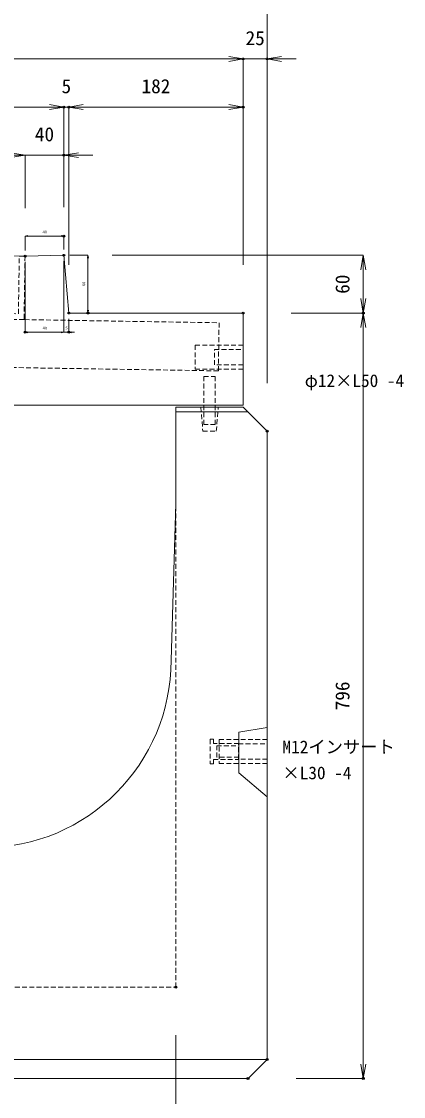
# Model space of a CAD drawing. Units: millimetres, scale not verified. Extents: x -1945 to 1945, y -1141 to 1699.
# Drawn here: x -1242 to -845, y -499 to 619 of the extents above; entities that cross this region are included whole.
import ezdxf
from ezdxf.enums import TextEntityAlignment as Align

# ---------------------------------------------------------------- set-up
doc = ezdxf.new("R2010")
doc.units = ezdxf.units.MM
doc.header["$LTSCALE"] = 10
doc.header["$PDMODE"] = 32
doc.header["$PDSIZE"] = 2
doc.linetypes.add('USER1', pattern=[0.75, 0.5, -0.25])
for name, color, linetype, lineweight in [('0-3_KIJUN', 7, 'USER1', 18), ('0-5_SUNPO_S10', 3, 'Continuous', 18), ('0-6_SUNPO_S2', 3, 'Continuous', 18), ('0-9__0-0_0', 7, 'Continuous', 18)]:
    doc.layers.add(name, color=color, linetype=linetype, lineweight=lineweight)
doc.layers.add('0-A__0-2_DEFPOINTS', color=7, linetype='Continuous')
doc.styles.add('ＭＳ ゴシック', font='')
doc.styles.get('ＭＳ ゴシック').set_extended_font_data('MS Gothic')

# ---------------------------------------------------------------- blocks, each defined once
blk = doc.blocks.new('_OPEN')
at = {"layer": '0-9__0-0_0'}
blk.add_line((0, 0), (-1, 0), dxfattribs=at)
blk.add_lwpolyline([(-1, 0.1667), (0, 0), (-1, -0.1667)], dxfattribs=at)
blk = doc.blocks.new('_D4')
at = {"layer": '0-5_SUNPO_S10'}
for p, q in [((463.34, 984.64), (463.34, 839.64)), ((863.34, 984.64), (863.34, 839.64)), ((478.34, 839.64), (848.34, 839.64))]:
    blk.add_line(p, q, dxfattribs=at)
at = {"layer": '0-A__0-2_DEFPOINTS'}
for p in [(463.34, 1034.64), (863.34, 1034.64), (863.34, 839.64)]:
    blk.add_point(p, dxfattribs=at)
at = {"layer": '0-5_SUNPO_S10', "xscale": 15, "yscale": 15, "rotation": 180}
blk.add_blockref('_OPEN', (463.34, 839.64), dxfattribs=at)
at = {"layer": '0-5_SUNPO_S10', "xscale": 15, "yscale": 15}
blk.add_blockref('_OPEN', (863.34, 839.64), dxfattribs=at)
at = {"layer": '0-5_SUNPO_S10', "color": 7, "style": 'ＭＳ ゴシック'}
blk.add_text('400', height=14.66, dxfattribs=at).set_placement((648.34, 849.64), align=Align.BOTTOM_LEFT)
blk = doc.blocks.new('_D5')
at = {"layer": '0-5_SUNPO_S10'}
for p, q in [((863.34, 984.64), (863.34, 839.64)), ((958.34, 909.64), (958.34, 839.64)), ((878.34, 839.64), (943.34, 839.64))]:
    blk.add_line(p, q, dxfattribs=at)
at = {"layer": '0-A__0-2_DEFPOINTS'}
for p in [(863.34, 1034.64), (958.34, 959.64), (958.34, 839.64)]:
    blk.add_point(p, dxfattribs=at)
at = {"layer": '0-5_SUNPO_S10', "xscale": 15, "yscale": 15, "rotation": 180}
blk.add_blockref('_OPEN', (863.34, 839.64), dxfattribs=at)
at = {"layer": '0-5_SUNPO_S10', "xscale": 15, "yscale": 15}
blk.add_blockref('_OPEN', (958.34, 839.64), dxfattribs=at)
at = {"layer": '0-5_SUNPO_S10', "color": 7, "style": 'ＭＳ ゴシック'}
blk.add_text('95', height=14.66, dxfattribs=at).set_placement((900.84, 849.64), align=Align.BOTTOM_LEFT)
blk = doc.blocks.new('_D6')
at = {"layer": '0-5_SUNPO_S10'}
for p, q in [((368.34, 909.64), (368.34, 789.64)), ((958.34, 909.64), (958.34, 789.64)), ((383.34, 789.64), (943.34, 789.64))]:
    blk.add_line(p, q, dxfattribs=at)
at = {"layer": '0-A__0-2_DEFPOINTS'}
for p in [(368.34, 959.64), (958.34, 959.64), (958.34, 789.64)]:
    blk.add_point(p, dxfattribs=at)
at = {"layer": '0-5_SUNPO_S10', "xscale": 15, "yscale": 15, "rotation": 180}
blk.add_blockref('_OPEN', (368.34, 789.64), dxfattribs=at)
at = {"layer": '0-5_SUNPO_S10', "xscale": 15, "yscale": 15}
blk.add_blockref('_OPEN', (958.34, 789.64), dxfattribs=at)
at = {"layer": '0-5_SUNPO_S10', "color": 7, "style": 'ＭＳ ゴシック'}
blk.add_text('590', height=14.66, dxfattribs=at).set_placement((648.34, 799.64), align=Align.BOTTOM_LEFT)
blk = doc.blocks.new('_D18')
at = {"layer": '0-5_SUNPO_S10'}
for p, q in [((796.84, 1795.53), (1058.34, 1795.53)), ((1058.34, 1780.53), (1058.34, 1750.53)), ((983.34, 1735.53), (1058.34, 1735.53))]:
    blk.add_line(p, q, dxfattribs=at)
at = {"layer": '0-A__0-2_DEFPOINTS'}
for p in [(746.84, 1795.53), (933.34, 1735.53), (1058.34, 1735.53)]:
    blk.add_point(p, dxfattribs=at)
at = {"layer": '0-5_SUNPO_S10', "xscale": 15, "yscale": 15}
for p, rotation in [((1058.34, 1795.53), 90), ((1058.34, 1735.53), 270)]:
    blk.add_blockref('_OPEN', p, dxfattribs=dict(at, rotation=rotation))
at = {"layer": '0-5_SUNPO_S10', "color": 7, "style": 'ＭＳ ゴシック'}
blk.add_text('60', height=14.66, rotation=90, dxfattribs=at).set_placement((1048.34, 1755.53), align=Align.BOTTOM_LEFT)
blk = doc.blocks.new('_D19')
at = {"layer": '0-5_SUNPO_S10'}
for p, q in [((983.34, 1735.53), (1058.34, 1735.53)), ((1058.34, 1720.53), (1058.34, 954.64)), ((988.34, 939.64), (1058.34, 939.64))]:
    blk.add_line(p, q, dxfattribs=at)
at = {"layer": '0-A__0-2_DEFPOINTS'}
for p in [(933.34, 1735.53), (938.34, 939.64), (1058.34, 939.64)]:
    blk.add_point(p, dxfattribs=at)
at = {"layer": '0-5_SUNPO_S10', "xscale": 15, "yscale": 15}
for p, rotation in [((1058.34, 1735.53), 90), ((1058.34, 939.64), 270)]:
    blk.add_blockref('_OPEN', p, dxfattribs=dict(at, rotation=rotation))
at = {"layer": '0-5_SUNPO_S10', "color": 7, "style": 'ＭＳ ゴシック'}
blk.add_text('796', height=14.66, rotation=90, dxfattribs=at).set_placement((1048.34, 1322.58), align=Align.BOTTOM_LEFT)
blk = doc.blocks.new('_D20')
at = {"layer": '0-5_SUNPO_S10'}
for p, q in [((393.34, 1783.65), (393.34, 1949.64)), ((408.34, 1949.64), (731.84, 1949.64)), ((746.84, 1845.53), (746.84, 1949.64))]:
    blk.add_line(p, q, dxfattribs=at)
at = {"layer": '0-A__0-2_DEFPOINTS'}
for p in [(746.84, 1949.64), (746.84, 1795.53), (393.34, 1733.65)]:
    blk.add_point(p, dxfattribs=at)
at = {"layer": '0-5_SUNPO_S10', "xscale": 15, "yscale": 15, "rotation": 180}
blk.add_blockref('_OPEN', (393.34, 1949.64), dxfattribs=at)
at = {"layer": '0-5_SUNPO_S10', "xscale": 15, "yscale": 15}
blk.add_blockref('_OPEN', (746.84, 1949.64), dxfattribs=at)
at = {"layer": '0-5_SUNPO_S10', "color": 7, "style": 'ＭＳ ゴシック'}
blk.add_text('353', height=14.66, dxfattribs=at).set_placement((555.09, 1959.64), align=Align.BOTTOM_LEFT)
blk = doc.blocks.new('_D21')
at = {"layer": '0-5_SUNPO_S10'}
for p, q in [((751.84, 1785.53), (751.84, 1949.64)), ((766.84, 1949.64), (918.34, 1949.64)), ((933.34, 1785.53), (933.34, 1949.64))]:
    blk.add_line(p, q, dxfattribs=at)
at = {"layer": '0-A__0-2_DEFPOINTS'}
for p in [(933.34, 1949.64), (751.84, 1735.53), (933.34, 1735.53)]:
    blk.add_point(p, dxfattribs=at)
at = {"layer": '0-5_SUNPO_S10', "xscale": 15, "yscale": 15, "rotation": 180}
blk.add_blockref('_OPEN', (751.84, 1949.64), dxfattribs=at)
at = {"layer": '0-5_SUNPO_S10', "xscale": 15, "yscale": 15}
blk.add_blockref('_OPEN', (933.34, 1949.64), dxfattribs=at)
at = {"layer": '0-5_SUNPO_S10', "color": 7, "style": 'ＭＳ ゴシック'}
blk.add_text('182', height=14.66, dxfattribs=at).set_placement((827.59, 1959.64), align=Align.BOTTOM_LEFT)
blk = doc.blocks.new('_D23')
at = {"layer": '0-5_SUNPO_S10'}
for p, q in [((393.34, 1783.65), (393.34, 1999.64)), ((408.34, 1999.64), (918.34, 1999.64)), ((933.34, 1785.53), (933.34, 1999.64))]:
    blk.add_line(p, q, dxfattribs=at)
at = {"layer": '0-A__0-2_DEFPOINTS'}
for p in [(933.34, 1999.64), (393.34, 1733.65), (933.34, 1735.53)]:
    blk.add_point(p, dxfattribs=at)
at = {"layer": '0-5_SUNPO_S10', "xscale": 15, "yscale": 15, "rotation": 180}
blk.add_blockref('_OPEN', (393.34, 1999.64), dxfattribs=at)
at = {"layer": '0-5_SUNPO_S10', "xscale": 15, "yscale": 15}
blk.add_blockref('_OPEN', (933.34, 1999.64), dxfattribs=at)
at = {"layer": '0-5_SUNPO_S10', "color": 7, "style": 'ＭＳ ゴシック'}
blk.add_text('540', height=14.66, dxfattribs=at).set_placement((648.34, 2009.64), align=Align.BOTTOM_LEFT)
blk = doc.blocks.new('_D24')
at = {"layer": '0-5_SUNPO_S10'}
for p, q in [((918.34, 1999.64), (903.34, 1999.64)), ((933.34, 1785.53), (933.34, 1999.64)), ((933.34, 1999.64), (958.34, 1999.64)), ((958.34, 1662.64), (958.34, 1999.64)), ((973.34, 1999.64), (988.34, 1999.64))]:
    blk.add_line(p, q, dxfattribs=at)
at = {"layer": '0-A__0-2_DEFPOINTS'}
for p in [(958.34, 1999.64), (933.34, 1735.53), (958.34, 1612.64)]:
    blk.add_point(p, dxfattribs=at)
at = {"layer": '0-5_SUNPO_S10', "xscale": 15, "yscale": 15}
blk.add_blockref('_OPEN', (933.34, 1999.64), dxfattribs=at)
at = {"layer": '0-5_SUNPO_S10', "xscale": 15, "yscale": 15, "rotation": 180}
blk.add_blockref('_OPEN', (958.34, 1999.64), dxfattribs=at)
at = {"layer": '0-5_SUNPO_S10', "color": 7, "style": 'ＭＳ ゴシック'}
blk.add_text('25', height=14.66, dxfattribs=at).set_placement((935.84, 2009.64), align=Align.BOTTOM_LEFT)
blk = doc.blocks.new('_D25')
at = {"layer": '0-5_SUNPO_S10'}
for p, q in [((368.34, 1662.64), (368.34, 2049.64)), ((383.34, 2049.64), (943.34, 2049.64)), ((958.34, 1662.64), (958.34, 2049.64))]:
    blk.add_line(p, q, dxfattribs=at)
at = {"layer": '0-A__0-2_DEFPOINTS'}
for p in [(958.34, 2049.64), (368.34, 1612.64), (958.34, 1612.64)]:
    blk.add_point(p, dxfattribs=at)
at = {"layer": '0-5_SUNPO_S10', "xscale": 15, "yscale": 15, "rotation": 180}
blk.add_blockref('_OPEN', (368.34, 2049.64), dxfattribs=at)
at = {"layer": '0-5_SUNPO_S10', "xscale": 15, "yscale": 15}
blk.add_blockref('_OPEN', (958.34, 2049.64), dxfattribs=at)
at = {"layer": '0-5_SUNPO_S10', "color": 7, "style": 'ＭＳ ゴシック'}
blk.add_text('590', height=14.66, dxfattribs=at).set_placement((648.34, 2059.64), align=Align.BOTTOM_LEFT)
blk = doc.blocks.new('_D34')
at = {"layer": '0-5_SUNPO_S10'}
for p, q in [((393.34, 1783.65), (393.34, 1899.64)), ((691.36, 1899.64), (408.34, 1899.64)), ((706.36, 1844.64), (706.36, 1899.64))]:
    blk.add_line(p, q, dxfattribs=at)
at = {"layer": '0-A__0-2_DEFPOINTS'}
for p in [(393.34, 1899.64), (706.36, 1794.64), (393.34, 1733.65)]:
    blk.add_point(p, dxfattribs=at)
at = {"layer": '0-5_SUNPO_S10', "xscale": 15, "yscale": 15, "rotation": 180}
blk.add_blockref('_OPEN', (393.34, 1899.64), dxfattribs=at)
at = {"layer": '0-5_SUNPO_S10', "xscale": 15, "yscale": 15}
blk.add_blockref('_OPEN', (706.36, 1899.64), dxfattribs=at)
at = {"layer": '0-5_SUNPO_S10', "color": 7, "style": 'ＭＳ ゴシック'}
blk.add_text('313', height=14.66, dxfattribs=at).set_placement((534.85, 1909.64), align=Align.BOTTOM_LEFT)
blk = doc.blocks.new('_D35')
at = {"layer": '0-5_SUNPO_S10'}
for p, q in [((691.36, 1899.64), (676.36, 1899.64)), ((706.36, 1844.64), (706.36, 1899.64)), ((706.36, 1899.64), (746.84, 1899.64)), ((746.84, 1845.53), (746.84, 1899.64)), ((761.84, 1899.64), (776.84, 1899.64))]:
    blk.add_line(p, q, dxfattribs=at)
at = {"layer": '0-A__0-2_DEFPOINTS'}
for p in [(746.84, 1899.64), (706.36, 1794.64), (746.84, 1795.53)]:
    blk.add_point(p, dxfattribs=at)
at = {"layer": '0-5_SUNPO_S10', "xscale": 15, "yscale": 15}
blk.add_blockref('_OPEN', (706.36, 1899.64), dxfattribs=at)
at = {"layer": '0-5_SUNPO_S10', "xscale": 15, "yscale": 15, "rotation": 180}
blk.add_blockref('_OPEN', (746.84, 1899.64), dxfattribs=at)
at = {"layer": '0-5_SUNPO_S10', "color": 7, "style": 'ＭＳ ゴシック'}
blk.add_text('40', height=14.66, dxfattribs=at).set_placement((716.6, 1909.64), align=Align.BOTTOM_LEFT)
blk = doc.blocks.new('_D36')
at = {"layer": '0-6_SUNPO_S2'}
for p, q in [((706.36, 1800.64), (706.36, 1815.53)), ((709.36, 1815.53), (743.84, 1815.53)), ((746.84, 1801.53), (746.84, 1815.53))]:
    blk.add_line(p, q, dxfattribs=at)
at = {"layer": '0-A__0-2_DEFPOINTS'}
for p in [(746.84, 1815.53), (706.36, 1794.64), (746.84, 1795.53)]:
    blk.add_point(p, dxfattribs=at)
at = {"layer": '0-6_SUNPO_S2', "xscale": 3, "yscale": 3, "rotation": 180}
blk.add_blockref('_OPEN', (706.36, 1815.53), dxfattribs=at)
at = {"layer": '0-6_SUNPO_S2', "xscale": 3, "yscale": 3}
blk.add_blockref('_OPEN', (746.84, 1815.53), dxfattribs=at)
at = {"layer": '0-6_SUNPO_S2', "color": 7, "style": 'ＭＳ ゴシック'}
blk.add_text('40', height=2.933, dxfattribs=at).set_placement((724.6, 1817.53), align=Align.BOTTOM_LEFT)
blk = doc.blocks.new('_D37')
at = {"layer": '0-6_SUNPO_S2'}
for p, q in [((746.84, 1789.53), (746.84, 1715.53)), ((751.84, 1729.53), (751.84, 1715.53)), ((743.84, 1715.53), (740.84, 1715.53)), ((746.84, 1715.53), (751.84, 1715.53)), ((754.84, 1715.53), (757.84, 1715.53))]:
    blk.add_line(p, q, dxfattribs=at)
at = {"layer": '0-A__0-2_DEFPOINTS'}
for p in [(746.84, 1795.53), (751.84, 1735.53), (751.84, 1715.53)]:
    blk.add_point(p, dxfattribs=at)
at = {"layer": '0-6_SUNPO_S2', "xscale": 3, "yscale": 3}
blk.add_blockref('_OPEN', (746.84, 1715.53), dxfattribs=at)
at = {"layer": '0-6_SUNPO_S2', "xscale": 3, "yscale": 3, "rotation": 180}
blk.add_blockref('_OPEN', (751.84, 1715.53), dxfattribs=at)
at = {"layer": '0-6_SUNPO_S2', "color": 7, "style": 'ＭＳ ゴシック'}
blk.add_text('5', height=2.93, dxfattribs=at).set_placement((748.34, 1717.53), align=Align.BOTTOM_LEFT)
blk = doc.blocks.new('_D38')
at = {"layer": '0-6_SUNPO_S2'}
for p, q in [((706.36, 1788.64), (706.36, 1715.53)), ((746.84, 1789.53), (746.84, 1715.53)), ((743.84, 1715.53), (709.36, 1715.53))]:
    blk.add_line(p, q, dxfattribs=at)
at = {"layer": '0-A__0-2_DEFPOINTS'}
for p in [(706.36, 1794.64), (746.84, 1795.53), (706.36, 1715.53)]:
    blk.add_point(p, dxfattribs=at)
at = {"layer": '0-6_SUNPO_S2', "xscale": 3, "yscale": 3, "rotation": 180}
blk.add_blockref('_OPEN', (706.36, 1715.53), dxfattribs=at)
at = {"layer": '0-6_SUNPO_S2', "xscale": 3, "yscale": 3}
blk.add_blockref('_OPEN', (746.84, 1715.53), dxfattribs=at)
at = {"layer": '0-6_SUNPO_S2', "color": 7, "style": 'ＭＳ ゴシック'}
blk.add_text('40', height=2.933, dxfattribs=at).set_placement((724.6, 1717.53), align=Align.BOTTOM_LEFT)
blk = doc.blocks.new('_D39')
at = {"layer": '0-6_SUNPO_S2'}
for p, q in [((752.84, 1795.53), (771.84, 1795.53)), ((771.84, 1792.53), (771.84, 1738.53)), ((757.84, 1735.53), (771.84, 1735.53))]:
    blk.add_line(p, q, dxfattribs=at)
at = {"layer": '0-A__0-2_DEFPOINTS'}
for p in [(746.84, 1795.53), (751.84, 1735.53), (771.84, 1735.53)]:
    blk.add_point(p, dxfattribs=at)
at = {"layer": '0-6_SUNPO_S2', "xscale": 3, "yscale": 3}
for p, rotation in [((771.84, 1795.53), 90), ((771.84, 1735.53), 270)]:
    blk.add_blockref('_OPEN', p, dxfattribs=dict(at, rotation=rotation))
at = {"layer": '0-6_SUNPO_S2', "color": 7, "style": 'ＭＳ ゴシック'}
blk.add_text('60', height=2.933, rotation=90, dxfattribs=at).set_placement((769.84, 1763.53), align=Align.BOTTOM_LEFT)
blk = doc.blocks.new('_D40')
at = {"layer": '0-5_SUNPO_S10'}
for p, q in [((731.84, 1949.64), (716.84, 1949.64)), ((746.84, 1845.53), (746.84, 1949.64)), ((746.84, 1949.64), (751.84, 1949.64)), ((751.84, 1785.53), (751.84, 1949.64)), ((766.84, 1949.64), (781.84, 1949.64))]:
    blk.add_line(p, q, dxfattribs=at)
at = {"layer": '0-A__0-2_DEFPOINTS'}
for p in [(751.84, 1949.64), (746.84, 1795.53), (751.84, 1735.53)]:
    blk.add_point(p, dxfattribs=at)
at = {"layer": '0-5_SUNPO_S10', "xscale": 15, "yscale": 15}
blk.add_blockref('_OPEN', (746.84, 1949.64), dxfattribs=at)
at = {"layer": '0-5_SUNPO_S10', "xscale": 15, "yscale": 15, "rotation": 180}
blk.add_blockref('_OPEN', (751.84, 1949.64), dxfattribs=at)
at = {"layer": '0-5_SUNPO_S10', "color": 7, "style": 'ＭＳ ゴシック'}
blk.add_text('5', height=14.66, dxfattribs=at).set_placement((744.34, 1959.64), align=Align.BOTTOM_LEFT)
blk = doc.blocks.new('M16_insert_dan')
at = {"layer": '0-3_KIJUN', "color": 3}
for points in [[(0, -12.5), (-50, -12.5), (-50, 12.5), (0, 12.5)], [(0, 8), (-30, 8), (-30, -8), (0, -8)]]:
    blk.add_lwpolyline(points, close=True, dxfattribs=at)

msp = doc.modelspace()

# ---------------------------------------------------------------- linework, layer by layer
at = {"layer": '0-3_KIJUN', "linetype": 'Continuous'}
for p, q in [((-1006.66, 212.64), (-1081.66, 212.64)), ((-1576.66, -460.36), (-986.66, -460.36))]:
    msp.add_line(p, q, dxfattribs=at)
for points in [[(-1011.66, 315.53), (-1011.66, 219.64), (-1551.66, 219.64), (-1551.66, 313.65), (-1550.6, 379.64), (-1238.64, 374.64), (-1198.16, 375.53), (-1193.16, 315.53)], [(-1016.16, -120.36), (-986.66, -115.36), (-986.66, -187.36), (-1016.16, -162.36)]]:
    msp.add_lwpolyline(points, close=True, dxfattribs=at)
at = {"layer": '0-3_KIJUN'}
for points in [[(-1244.64, 374.73), (-1238.64, 374.64), (-1239.7, 308.65), (-1551.66, 313.65), (-1550.6, 379.64), (-1544.6, 379.54), (-1545.56, 319.55), (-1245.6, 314.74)], [(-1052.66, 249.64), (-1040.66, 249.64), (-1040.66, 199.64), (-1052.66, 199.64)], [(-1037.66, 217.64), (-1055.66, 217.64), (-1053.66, 192.64), (-1039.66, 192.64)], [(-1016.16, -148.59), (-1016.16, -132.14), (-1042.66, -132.14), (-1042.66, -127.61), (-1046.16, -127.61), (-1046.16, -153.11), (-1042.66, -153.11), (-1042.66, -148.59)], [(-1016.16, -134.36), (-1016.16, -146.36), (-1039.16, -146.36), (-1039.16, -134.36)]]:
    msp.add_lwpolyline(points, close=True, dxfattribs=at)
for points in [[(-1239.2, 308.64), (-1036.72, 305.39), (-1037.52, 255.4), (-1527.46, 263.25), (-1526.66, 313.24)], [(-1481.66, 217.64), (-1481.66, -385.36), (-1081.66, -385.36), (-1081.66, 217.64)]]:
    msp.add_lwpolyline(points, dxfattribs=at)
at = {"layer": '0-3_KIJUN', "linetype": 'Continuous'}
msp.add_lwpolyline([(-1476.66, -45.36), (-1481.66, 117.64), (-1481.66, 217.64), (-1551.66, 217.64), (-1576.66, 192.64), (-1576.66, -460.36), (-1556.66, -480.36), (-1006.66, -480.36), (-986.66, -460.36), (-986.66, 192.64), (-1011.66, 217.64), (-1081.66, 217.64), (-1081.66, 117.64), (-1086.66, -45.36)], dxfattribs=at)
msp.add_arc((-1281.66, -45.36), 195, 180, 0, dxfattribs=at)

# ---------------------------------------------------------------- block references
at = {"layer": '0-3_KIJUN', "xscale": -1, "rotation": 180}
for p in [(-1011.66, 269.64), (-986.66, -140.36)]:
    msp.add_blockref('M16_insert_dan', p, dxfattribs=at)
at = {"layer": '0-5_SUNPO_S10'}
for name in ['_D25', '_D23', '_D24', '_D20', '_D40', '_D21', '_D34', '_D35', '_D18', '_D19', '_D4', '_D5', '_D6']:
    msp.add_blockref(name, (-1945, -1420), dxfattribs=at)
at = {"layer": '0-6_SUNPO_S2'}
for name in ['_D36', '_D38', '_D37', '_D39']:
    msp.add_blockref(name, (-1945, -1420), dxfattribs=at)

# ---------------------------------------------------------------- texts
at = {"layer": '0-5_SUNPO_S10', "color": 7, "style": 'ＭＳ ゴシック'}
for s, p in [('φ12×L50 -4', (-947.61, 234.64)), ('M12インサート', (-970.82, -146.07)), ('×L30 -4', (-970.82, -173.07))]:
    msp.add_text(s, height=13.2, dxfattribs=at).set_placement(p, align=Align.BOTTOM_LEFT)

doc.saveas('drawing.dxf')
